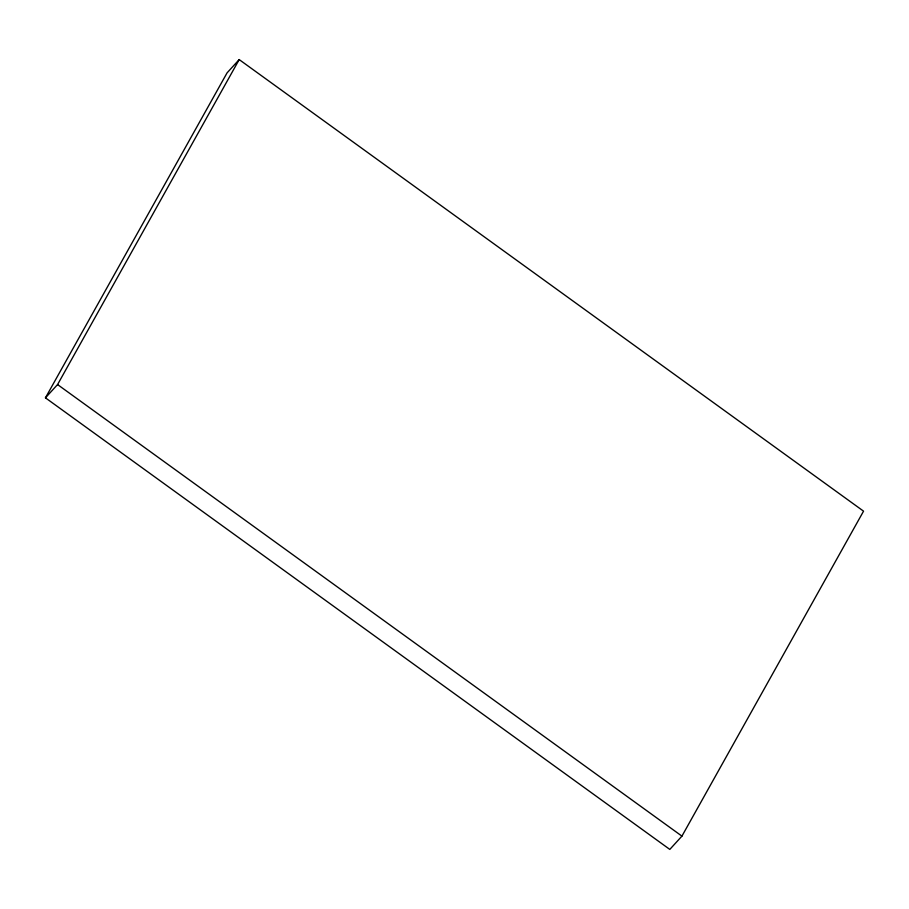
<?xml version="1.0" encoding="UTF-8"?>
<svg xmlns="http://www.w3.org/2000/svg" width="909" height="909" viewBox="0 0 909 909"><rect width="100%" height="100%" fill="white"/><g stroke="black" fill="none" stroke-linecap="round" stroke-linejoin="round"><path stroke-width="1.36" d="M45.45 397.835L227.068 72.868L239.192 59.585L863.55 511.165L681.932 836.132L669.808 849.415L45.45 397.835L57.562 384.564L239.192 59.585M57.562 384.564L681.932 836.132"/></g></svg>
